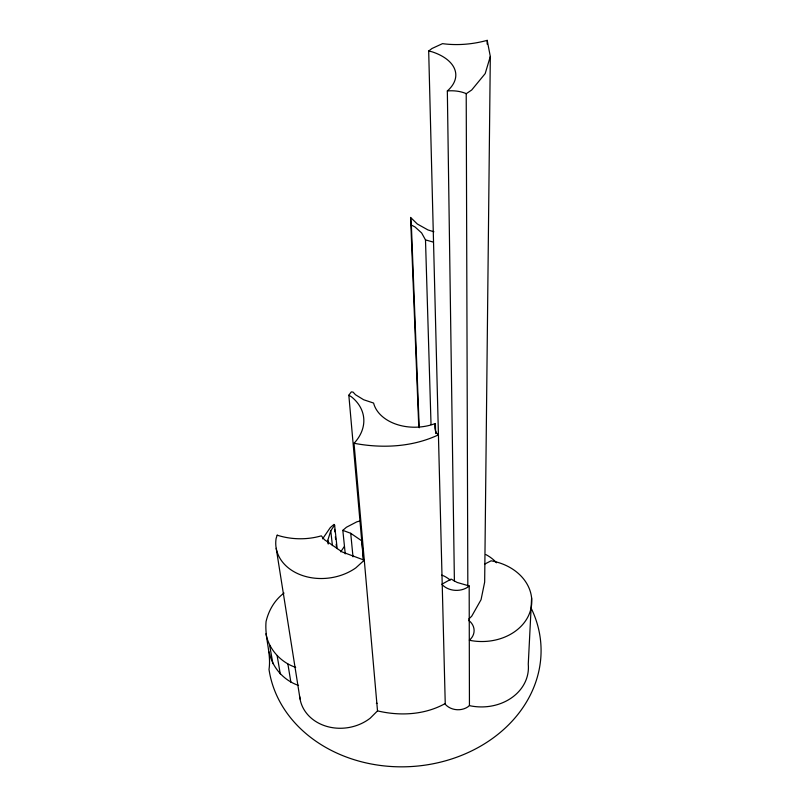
<?xml version="1.0" encoding="UTF-8"?>
<svg xmlns="http://www.w3.org/2000/svg" width="807" height="807" viewBox="0 0 807 807"><rect width="100%" height="100%" fill="white"/><g stroke="black" fill="none" stroke-linecap="round" stroke-linejoin="round"><path stroke-width="1.21" d="M487.156 44.133L487.196 40.35C472.72 44.324 457.418 45.656 442.498 43.649L431.967 48.511L428.688 51.023L445.262 704.289A15.989 13.669 1.3 0 0 467.818 706.922L469.442 705.52L469.18 585.953L457.145 582.452L451.133 579.093L441.923 584.197L442.337 584.782A17.744 14.112 0.1 0 0 467.384 587.405L469.18 585.953M284.034 593.084C274.693 599.934 268.701 610.354 266.068 621.511C264.535 637.691 271.424 653.176 269.013 669.437A136.615 113.676 -3.4 0 0 438.241 762.676A136.615 113.676 -3.4 0 0 531.52 608.952M487.196 40.35L490.313 56.46L484.664 582.079L481.053 599.682L471.712 616.205L468.685 619.151M531.611 597.926L528.262 664.252A47.805 40.098 2.8 0 1 470.592 705.883L469.442 705.52M490.313 56.46L485.189 73.598L471.702 90.001L466.214 93.723L467.828 585.902M327.854 542.798L327.793 540.347L330.759 530.784L334.612 525.145L333.997 524.409L330.305 527.576L322.588 538.844M363.453 560.451L348.836 395.228L351.297 391.889L353.062 392.101L355.463 394.714L363.654 399.747L373.591 403.056A42.942 30.283 -2.3 0 0 435.185 423.574C434.176 426.681 434.993 432.28 438.211 434.953C412.155 447.169 382.044 448.571 354.021 443.275L377.515 710.876L370.171 718.22A42.922 36.406 -9 0 1 326.129 726.209A42.922 36.406 -9 0 1 299.72 696.653M340.756 551.827L344.125 546.793M377.071 703.27L376.365 703.401M345.245 553.884L342.824 530.36L346.435 527.243L356.795 521.847L360.285 520.878M354.021 443.275L354.283 443.053A53.444 38.121 -6.8 0 0 351.327 396.731L348.836 395.228M444.889 703.724C424.543 714.952 399.858 716.202 377.515 710.876M484.674 564.113L491.08 560.815A50.619 40.804 1.9 0 1 530.724 609.578A50.619 40.804 1.9 0 1 470.521 640.486L469.301 640.122L470.703 638.952A16.947 13.941 0.6 0 0 470.511 621.975L468.796 620.583M428.688 51.023L431.906 51.759A52.858 28.759 -2.7 0 1 447.34 90.959L454.402 581.393M433.904 231.77L427.992 229.955L417.31 224.003L410.592 217.456L411.368 225.062L415 226.938L421.607 232.92L425.491 239.891L433.44 242.14M342.824 530.36L350.722 533.296L361.879 540.922L363.513 559.473M441.711 575.149L443.951 575.996A36.628 29.597 -1.9 0 1 450.225 580.062M265.927 633.747C268.852 649.322 280.725 662.396 295.695 667.359M269.185 651.965C272.07 667.389 283.721 680.442 298.54 685.425M466.214 93.723L465.397 93.289A24.684 13.78 -1.6 0 0 447.34 90.959M269.679 645.469L272.907 663.636M277.164 655.849L280.291 673.966M287.907 664.121L290.873 682.197M276.206 548.316L300.053 699.013M327.793 540.347L328.217 544.049M330.759 530.784L332.423 545.623M334.542 529.352L334.814 531.823M335.349 536.766L335.621 539.237M336.166 544.18L336.428 546.652M334.612 525.145L337.175 548.659M350.722 533.296L352.992 556.81M411.368 225.062L419.216 427.801M410.592 217.456L418.772 427.165M425.491 239.891L431.029 424.603M435.387 423.473L435.659 433.541M485.915 554.591A41.803 33.349 0.6 0 1 496.557 562.782M277.184 535.182L276.115 538.43A48.854 37.727 -7.5 0 0 301.233 575.078A48.854 37.727 -7.5 0 0 355.847 567.866L364.28 560.179L342.057 551.917L324.424 539.661L321.337 535.848C307.084 539.974 291.287 539.722 277.184 535.182"/></g></svg>
